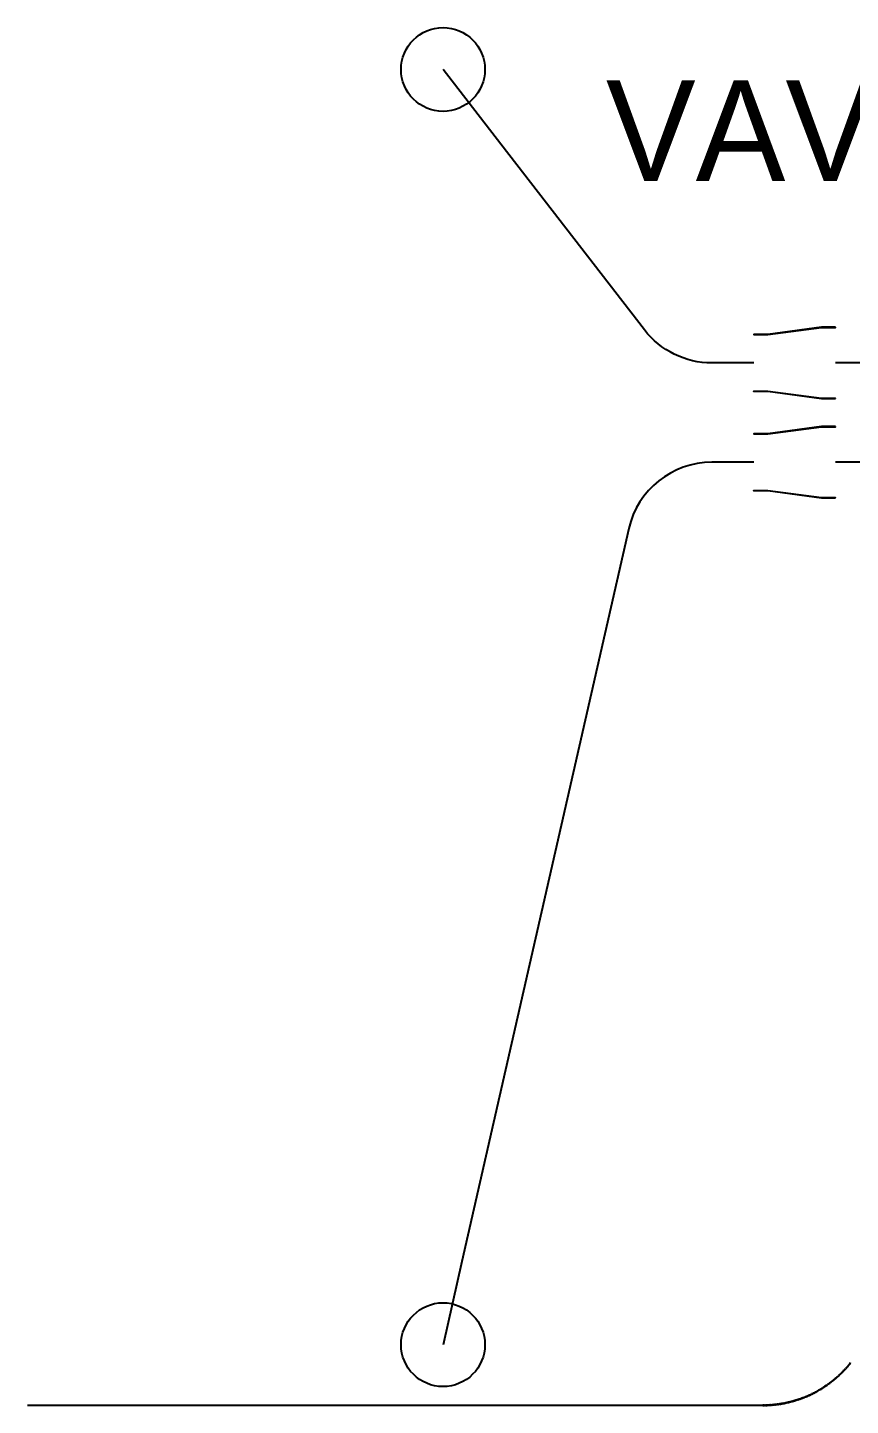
# Model space of a CAD drawing. Header units: metres. Extents: x 0.2 to 42.3, y 0.9 to 39.
# Drawn here: x 36.401 to 39.345, y 25.309 to 30.241 of the extents above; entities that cross this region are included whole.
import ezdxf

# ---------------------------------------------------------------- set-up
doc = ezdxf.new("R2010")
doc.units = ezdxf.units.M
doc.linetypes.add('BSA_LOGICAL_DASHED', pattern=[0.24, 0.12, -0.12])
for name, color, linetype in [('BSA_BRANCH_AXIS', 5, 'Continuous'), ('BSA_LOGICAL_DEVICE_AXIS', 8, 'BSA_LOGICAL_DASHED'), ('BSA_MATERIAL_SECTION', 7, 'Continuous'), ('BSA_REDUCER_MATERIAL', 7, 'Continuous'), ('BSA_TERMINAL_CENTRE', 3, 'Continuous'), ('BSA_VAV_LABEL', 7, 'Continuous')]:
    doc.layers.add(name, color=color, linetype=linetype)

msp = doc.modelspace()

# ---------------------------------------------------------------- linework, layer by layer
at = {"layer": 'BSA_BRANCH_AXIS'}
for points in [[(38.999, 29.0408), (38.849, 29.0408, -0.232198), (38.6078, 29.1592), (38.0735, 29.8503), (37.8871, 30.0914)], [(38.999, 28.6852), (38.849, 28.6852, 0.350109), (38.5518, 28.448), (37.9547, 25.8236), (37.8871, 25.5264)]]:
    msp.add_lwpolyline(points, format="xyb", dxfattribs=at)
at = {"layer": 'BSA_LOGICAL_DEVICE_AXIS'}
for p, q in [((39.6316, 29.0408), (39.2919, 29.0408)), ((39.6316, 28.6852), (39.2919, 28.6852))]:
    msp.add_line(p, q, dxfattribs=at)
at = {"layer": 'BSA_MATERIAL_SECTION'}
for p, q in [((39.3367, 25.4515), (39.338, 25.453)), ((39.3386, 25.4525), (39.3373, 25.4509)), ((39.3393, 25.4545), (39.338, 25.453)), ((39.3399, 25.454), (39.3386, 25.4525)), ((39.3393, 25.4545), (39.3405, 25.456)), ((39.3399, 25.454), (39.3412, 25.4555)), ((39.3418, 25.4576), (39.3405, 25.456)), ((39.3412, 25.4555), (39.3424, 25.4571)), ((39.3418, 25.4576), (39.343, 25.4591)), ((39.3437, 25.4586), (39.3424, 25.4571)), ((39.3443, 25.4607), (39.343, 25.4591)), ((39.3437, 25.4586), (39.3449, 25.4602)), ((39.3443, 25.4607), (39.3455, 25.4622)), ((39.286, 25.4013), (39.2876, 25.4025)), ((39.2876, 25.4025), (39.2891, 25.4038)), ((39.2881, 25.4019), (39.2896, 25.4032)), ((39.2906, 25.4051), (39.2891, 25.4038)), ((39.2911, 25.4045), (39.2896, 25.4032)), ((39.2921, 25.4064), (39.2906, 25.4051)), ((39.2926, 25.4058), (39.2911, 25.4045)), ((39.2921, 25.4064), (39.2936, 25.4077)), ((39.2926, 25.4058), (39.2941, 25.4071)), ((39.2951, 25.409), (39.2936, 25.4077)), ((39.2941, 25.4071), (39.2956, 25.4084)), ((39.2951, 25.409), (39.2966, 25.4103)), ((39.2971, 25.4097), (39.2956, 25.4084)), ((39.2966, 25.4103), (39.2981, 25.4116)), ((39.2971, 25.4097), (39.2986, 25.411)), ((39.2995, 25.413), (39.2981, 25.4116)), ((39.3001, 25.4124), (39.2986, 25.411)), ((39.2995, 25.413), (39.301, 25.4143)), ((39.3015, 25.4137), (39.3001, 25.4124)), ((39.3025, 25.4156), (39.301, 25.4143)), ((39.3015, 25.4137), (39.303, 25.415)), ((39.3039, 25.417), (39.3025, 25.4156)), ((39.303, 25.415), (39.3045, 25.4164)), ((39.3039, 25.417), (39.3054, 25.4183)), ((39.3059, 25.4178), (39.3045, 25.4164)), ((39.3068, 25.4197), (39.3054, 25.4183)), ((39.3059, 25.4178), (39.3074, 25.4191)), ((39.3068, 25.4197), (39.3082, 25.4211)), ((39.3088, 25.4205), (39.3074, 25.4191)), ((39.3097, 25.4225), (39.3082, 25.4211)), ((39.3102, 25.4219), (39.3088, 25.4205)), ((39.3097, 25.4225), (39.3111, 25.4238)), ((39.3102, 25.4219), (39.3117, 25.4233)), ((39.3125, 25.4252), (39.3111, 25.4238)), ((39.3117, 25.4233), (39.3131, 25.4247)), ((39.3125, 25.4252), (39.3139, 25.4266)), ((39.3145, 25.4261), (39.3131, 25.4247)), ((39.3153, 25.428), (39.3139, 25.4266)), ((39.3159, 25.4275), (39.3145, 25.4261)), ((39.3153, 25.428), (39.3167, 25.4294)), ((39.3159, 25.4275), (39.3173, 25.4289)), ((39.3181, 25.4309), (39.3167, 25.4294)), ((39.3173, 25.4289), (39.3187, 25.4303)), ((39.3181, 25.4309), (39.3195, 25.4323)), ((39.32, 25.4317), (39.3187, 25.4303)), ((39.3208, 25.4337), (39.3195, 25.4323)), ((39.32, 25.4317), (39.3214, 25.4332)), ((39.3208, 25.4337), (39.3222, 25.4352)), ((39.3228, 25.4346), (39.3214, 25.4332)), ((39.3236, 25.4366), (39.3222, 25.4352)), ((39.3228, 25.4346), (39.3241, 25.4361)), ((39.3236, 25.4366), (39.3249, 25.4381)), ((39.3255, 25.4375), (39.3241, 25.4361)), ((39.3262, 25.4395), (39.3249, 25.4381)), ((39.3268, 25.439), (39.3255, 25.4375)), ((39.3262, 25.4395), (39.3276, 25.441)), ((39.3268, 25.439), (39.3282, 25.4405)), ((39.3289, 25.4425), (39.3276, 25.441)), ((39.3295, 25.4419), (39.3282, 25.4405)), ((39.3289, 25.4425), (39.3302, 25.444)), ((39.3295, 25.4419), (39.3308, 25.4434)), ((39.3315, 25.4455), (39.3302, 25.444)), ((39.3308, 25.4434), (39.3321, 25.4449)), ((39.3315, 25.4455), (39.3329, 25.4469)), ((39.3335, 25.4464), (39.3321, 25.4449)), ((39.3342, 25.4484), (39.3329, 25.4469)), ((39.3348, 25.4479), (39.3335, 25.4464)), ((39.3342, 25.4484), (39.3354, 25.4499)), ((39.3348, 25.4479), (39.3361, 25.4494)), ((39.3367, 25.4515), (39.3354, 25.4499)), ((39.3361, 25.4494), (39.3373, 25.4509)), ((39.2132, 25.3534), (39.2115, 25.3525)), ((39.2132, 25.3534), (39.215, 25.3543)), ((39.2154, 25.3536), (39.2136, 25.3527)), ((39.2167, 25.3552), (39.215, 25.3543)), ((39.2154, 25.3536), (39.2171, 25.3545)), ((39.2167, 25.3552), (39.2185, 25.3561)), ((39.2189, 25.3554), (39.2171, 25.3545)), ((39.2203, 25.3571), (39.2185, 25.3561)), ((39.2189, 25.3554), (39.2206, 25.3564)), ((39.2203, 25.3571), (39.222, 25.358)), ((39.2224, 25.3573), (39.2206, 25.3564)), ((39.2237, 25.359), (39.222, 25.358)), ((39.2224, 25.3573), (39.2241, 25.3583)), ((39.2237, 25.359), (39.2255, 25.3599)), ((39.2259, 25.3592), (39.2241, 25.3583)), ((39.2272, 25.3609), (39.2255, 25.3599)), ((39.2259, 25.3592), (39.2276, 25.3602)), ((39.2272, 25.3609), (39.2289, 25.3619)), ((39.2293, 25.3612), (39.2276, 25.3602)), ((39.2289, 25.3619), (39.2307, 25.3629)), ((39.2293, 25.3612), (39.2311, 25.3622)), ((39.2324, 25.3639), (39.2307, 25.3629)), ((39.2328, 25.3632), (39.2311, 25.3622)), ((39.2341, 25.3649), (39.2324, 25.3639)), ((39.2328, 25.3632), (39.2345, 25.3642)), ((39.2341, 25.3649), (39.2358, 25.3659)), ((39.2362, 25.3652), (39.2345, 25.3642)), ((39.2358, 25.3659), (39.2375, 25.3669)), ((39.2379, 25.3662), (39.2362, 25.3652)), ((39.2392, 25.3679), (39.2375, 25.3669)), ((39.2379, 25.3662), (39.2396, 25.3672)), ((39.2392, 25.3679), (39.2409, 25.369)), ((39.2396, 25.3672), (39.2413, 25.3683)), ((39.2426, 25.37), (39.2409, 25.369)), ((39.243, 25.3693), (39.2413, 25.3683)), ((39.2443, 25.371), (39.2426, 25.37)), ((39.243, 25.3693), (39.2447, 25.3704)), ((39.2443, 25.371), (39.2459, 25.3721)), ((39.2464, 25.3714), (39.2447, 25.3704)), ((39.2459, 25.3721), (39.2476, 25.3732)), ((39.2464, 25.3714), (39.248, 25.3725)), ((39.2493, 25.3743), (39.2476, 25.3732)), ((39.2497, 25.3736), (39.248, 25.3725)), ((39.2493, 25.3743), (39.2509, 25.3753)), ((39.2497, 25.3736), (39.2514, 25.3747)), ((39.2526, 25.3764), (39.2509, 25.3753)), ((39.253, 25.3758), (39.2514, 25.3747)), ((39.2542, 25.3775), (39.2526, 25.3764)), ((39.253, 25.3758), (39.2547, 25.3769)), ((39.2542, 25.3775), (39.2559, 25.3786)), ((39.2563, 25.378), (39.2547, 25.3769)), ((39.2575, 25.3798), (39.2559, 25.3786)), ((39.2563, 25.378), (39.258, 25.3791)), ((39.2575, 25.3798), (39.2592, 25.3809)), ((39.2596, 25.3802), (39.258, 25.3791)), ((39.2592, 25.3809), (39.2608, 25.382)), ((39.2596, 25.3802), (39.2612, 25.3814)), ((39.2624, 25.3832), (39.2608, 25.382)), ((39.2629, 25.3825), (39.2612, 25.3814)), ((39.2624, 25.3832), (39.264, 25.3843)), ((39.2629, 25.3825), (39.2645, 25.3837)), ((39.2656, 25.3855), (39.264, 25.3843)), ((39.2661, 25.3848), (39.2645, 25.3837)), ((39.2672, 25.3867), (39.2656, 25.3855)), ((39.2661, 25.3848), (39.2677, 25.386)), ((39.2672, 25.3867), (39.2688, 25.3878)), ((39.2693, 25.3872), (39.2677, 25.386)), ((39.2688, 25.3878), (39.2704, 25.389)), ((39.2693, 25.3872), (39.2709, 25.3884)), ((39.272, 25.3902), (39.2704, 25.389)), ((39.2725, 25.3896), (39.2709, 25.3884)), ((39.2736, 25.3914), (39.272, 25.3902)), ((39.2725, 25.3896), (39.2741, 25.3908)), ((39.2736, 25.3914), (39.2752, 25.3926)), ((39.2757, 25.392), (39.2741, 25.3908)), ((39.2752, 25.3926), (39.2767, 25.3938)), ((39.2757, 25.392), (39.2772, 25.3932)), ((39.2783, 25.395), (39.2767, 25.3938)), ((39.2788, 25.3944), (39.2772, 25.3932)), ((39.2783, 25.395), (39.2799, 25.3963)), ((39.2804, 25.3956), (39.2788, 25.3944)), ((39.2814, 25.3975), (39.2799, 25.3963)), ((39.2804, 25.3956), (39.2819, 25.3969)), ((39.283, 25.3988), (39.2814, 25.3975)), ((39.2819, 25.3969), (39.2835, 25.3981)), ((39.283, 25.3988), (39.2845, 25.4)), ((39.285, 25.3994), (39.2835, 25.3981)), ((39.286, 25.4013), (39.2845, 25.4)), ((39.285, 25.3994), (39.2865, 25.4007)), ((39.2881, 25.4019), (39.2865, 25.4007)), ((36.4007, 25.3097), (39.0316, 25.3097)), ((39.0316, 25.3089), (36.4007, 25.3089)), ((39.0336, 25.3097), (39.0316, 25.3097)), ((39.0316, 25.3097), (39.0316, 25.3093)), ((39.0316, 25.3093), (39.0316, 25.3097)), ((39.0316, 25.3089), (39.0316, 25.3093)), ((39.0316, 25.3093), (39.0316, 25.3089)), ((39.0316, 25.3089), (39.0336, 25.3089)), ((39.0336, 25.3097), (39.0356, 25.3097)), ((39.0356, 25.3089), (39.0336, 25.3089)), ((39.0376, 25.3098), (39.0356, 25.3097)), ((39.0356, 25.3089), (39.0376, 25.309)), ((39.0376, 25.3098), (39.0396, 25.3098)), ((39.0396, 25.309), (39.0376, 25.309)), ((39.0416, 25.3098), (39.0396, 25.3098)), ((39.0396, 25.309), (39.0416, 25.309)), ((39.0416, 25.3098), (39.0435, 25.3099)), ((39.0436, 25.3091), (39.0416, 25.309)), ((39.0455, 25.31), (39.0435, 25.3099)), ((39.0436, 25.3091), (39.0455, 25.3092)), ((39.0455, 25.31), (39.0475, 25.31)), ((39.0475, 25.3092), (39.0455, 25.3092)), ((39.0495, 25.3101), (39.0475, 25.31)), ((39.0475, 25.3092), (39.0495, 25.3093)), ((39.0495, 25.3101), (39.0515, 25.3102)), ((39.0515, 25.3094), (39.0495, 25.3093)), ((39.0535, 25.3103), (39.0515, 25.3102)), ((39.0515, 25.3094), (39.0535, 25.3095)), ((39.0535, 25.3103), (39.0554, 25.3104)), ((39.0555, 25.3096), (39.0535, 25.3095)), ((39.0574, 25.3105), (39.0554, 25.3104)), ((39.0555, 25.3096), (39.0575, 25.3097)), ((39.0574, 25.3105), (39.0594, 25.3107)), ((39.0594, 25.3099), (39.0575, 25.3097)), ((39.0614, 25.3108), (39.0594, 25.3107)), ((39.0594, 25.3099), (39.0614, 25.31)), ((39.0614, 25.3108), (39.0634, 25.311)), ((39.0634, 25.3102), (39.0614, 25.31)), ((39.0634, 25.311), (39.0653, 25.3111)), ((39.0634, 25.3102), (39.0654, 25.3103)), ((39.0673, 25.3113), (39.0653, 25.3111)), ((39.0674, 25.3105), (39.0654, 25.3103)), ((39.0693, 25.3115), (39.0673, 25.3113)), ((39.0674, 25.3105), (39.0694, 25.3107)), ((39.0693, 25.3115), (39.0713, 25.3117)), ((39.0713, 25.3109), (39.0694, 25.3107)), ((39.0732, 25.3119), (39.0713, 25.3117)), ((39.0713, 25.3109), (39.0733, 25.3111)), ((39.0732, 25.3119), (39.0752, 25.3121)), ((39.0753, 25.3113), (39.0733, 25.3111)), ((39.0772, 25.3123), (39.0752, 25.3121)), ((39.0753, 25.3113), (39.0773, 25.3115)), ((39.0772, 25.3123), (39.0791, 25.3125)), ((39.0792, 25.3117), (39.0773, 25.3115)), ((39.0791, 25.3125), (39.0811, 25.3128)), ((39.0812, 25.312), (39.0792, 25.3117)), ((39.0831, 25.313), (39.0811, 25.3128)), ((39.0812, 25.312), (39.0832, 25.3122)), ((39.0851, 25.3133), (39.0831, 25.313)), ((39.0852, 25.3125), (39.0832, 25.3122)), ((39.0851, 25.3133), (39.087, 25.3136)), ((39.0852, 25.3125), (39.0871, 25.3128)), ((39.089, 25.3139), (39.087, 25.3136)), ((39.0891, 25.3131), (39.0871, 25.3128)), ((39.089, 25.3139), (39.0909, 25.3141)), ((39.0891, 25.3131), (39.0911, 25.3133)), ((39.0929, 25.3144), (39.0909, 25.3141)), ((39.093, 25.3137), (39.0911, 25.3133)), ((39.0929, 25.3144), (39.0949, 25.3147)), ((39.093, 25.3137), (39.095, 25.314)), ((39.0968, 25.3151), (39.0949, 25.3147)), ((39.095, 25.314), (39.097, 25.3143)), ((39.0968, 25.3151), (39.0988, 25.3154)), ((39.0989, 25.3146), (39.097, 25.3143)), ((39.1007, 25.3157), (39.0988, 25.3154)), ((39.0989, 25.3146), (39.1009, 25.3149)), ((39.1007, 25.3157), (39.1027, 25.3161)), ((39.1028, 25.3153), (39.1009, 25.3149)), ((39.1046, 25.3164), (39.1027, 25.3161)), ((39.1028, 25.3153), (39.1048, 25.3157)), ((39.1046, 25.3164), (39.1066, 25.3168)), ((39.1067, 25.316), (39.1048, 25.3157)), ((39.1085, 25.3172), (39.1066, 25.3168)), ((39.1067, 25.316), (39.1087, 25.3164)), ((39.1085, 25.3172), (39.1105, 25.3176)), ((39.1106, 25.3168), (39.1087, 25.3164)), ((39.1105, 25.3176), (39.1124, 25.318)), ((39.1106, 25.3168), (39.1126, 25.3172)), ((39.1144, 25.3184), (39.1124, 25.318)), ((39.1145, 25.3176), (39.1126, 25.3172)), ((39.1144, 25.3184), (39.1163, 25.3188)), ((39.1145, 25.3176), (39.1165, 25.318)), ((39.1183, 25.3192), (39.1163, 25.3188)), ((39.1184, 25.3184), (39.1165, 25.318)), ((39.1202, 25.3197), (39.1183, 25.3192)), ((39.1204, 25.3189), (39.1184, 25.3184)), ((39.1202, 25.3197), (39.1221, 25.3201)), ((39.1204, 25.3189), (39.1223, 25.3193)), ((39.1241, 25.3206), (39.1221, 25.3201)), ((39.1223, 25.3193), (39.1242, 25.3198)), ((39.1241, 25.3206), (39.126, 25.321)), ((39.1262, 25.3202), (39.1242, 25.3198)), ((39.1279, 25.3215), (39.126, 25.321)), ((39.1262, 25.3202), (39.1281, 25.3207)), ((39.1279, 25.3215), (39.1298, 25.322)), ((39.13, 25.3212), (39.1281, 25.3207)), ((39.1298, 25.322), (39.1318, 25.3225)), ((39.13, 25.3212), (39.132, 25.3217)), ((39.1337, 25.323), (39.1318, 25.3225)), ((39.1339, 25.3222), (39.132, 25.3217)), ((39.1356, 25.3235), (39.1337, 25.323)), ((39.1358, 25.3227), (39.1339, 25.3222)), ((39.1356, 25.3235), (39.1375, 25.324)), ((39.1358, 25.3227), (39.1377, 25.3232)), ((39.1394, 25.3245), (39.1375, 25.324)), ((39.1396, 25.3238), (39.1377, 25.3232)), ((39.1394, 25.3245), (39.1413, 25.3251)), ((39.1396, 25.3238), (39.1415, 25.3243)), ((39.1432, 25.3256), (39.1413, 25.3251)), ((39.1415, 25.3243), (39.1435, 25.3249)), ((39.1432, 25.3256), (39.1451, 25.3262)), ((39.1454, 25.3254), (39.1435, 25.3249)), ((39.147, 25.3268), (39.1451, 25.3262)), ((39.1454, 25.3254), (39.1473, 25.326)), ((39.147, 25.3268), (39.1489, 25.3273)), ((39.1492, 25.3266), (39.1473, 25.326)), ((39.1508, 25.3279), (39.1489, 25.3273)), ((39.1492, 25.3266), (39.1511, 25.3272)), ((39.1508, 25.3279), (39.1527, 25.3285)), ((39.153, 25.3278), (39.1511, 25.3272)), ((39.1546, 25.3291), (39.1527, 25.3285)), ((39.153, 25.3278), (39.1549, 25.3284)), ((39.1546, 25.3291), (39.1565, 25.3297)), ((39.1568, 25.329), (39.1549, 25.3284)), ((39.1584, 25.3304), (39.1565, 25.3297)), ((39.1568, 25.329), (39.1586, 25.3296)), ((39.1584, 25.3304), (39.1603, 25.331)), ((39.1605, 25.3302), (39.1586, 25.3296)), ((39.1621, 25.3316), (39.1603, 25.331)), ((39.1624, 25.3309), (39.1605, 25.3302)), ((39.1621, 25.3316), (39.164, 25.3323)), ((39.1624, 25.3309), (39.1643, 25.3315)), ((39.164, 25.3323), (39.1659, 25.333)), ((39.1643, 25.3315), (39.1662, 25.3322)), ((39.1678, 25.3336), (39.1659, 25.333)), ((39.168, 25.3329), (39.1662, 25.3322)), ((39.1696, 25.3343), (39.1678, 25.3336)), ((39.1699, 25.3336), (39.168, 25.3329)), ((39.1696, 25.3343), (39.1715, 25.335)), ((39.1699, 25.3336), (39.1718, 25.3343)), ((39.1733, 25.3357), (39.1715, 25.335)), ((39.1718, 25.3343), (39.1736, 25.335)), ((39.1733, 25.3357), (39.1752, 25.3364)), ((39.1755, 25.3357), (39.1736, 25.335)), ((39.177, 25.3371), (39.1752, 25.3364)), ((39.1755, 25.3357), (39.1773, 25.3364)), ((39.177, 25.3371), (39.1789, 25.3379)), ((39.1792, 25.3371), (39.1773, 25.3364)), ((39.1807, 25.3386), (39.1789, 25.3379)), ((39.1792, 25.3371), (39.181, 25.3379)), ((39.1807, 25.3386), (39.1826, 25.3393)), ((39.1829, 25.3386), (39.181, 25.3379)), ((39.1844, 25.3401), (39.1826, 25.3393)), ((39.1829, 25.3386), (39.1847, 25.3394)), ((39.1844, 25.3401), (39.1862, 25.3409)), ((39.1865, 25.3401), (39.1847, 25.3394)), ((39.1881, 25.3416), (39.1862, 25.3409)), ((39.1865, 25.3401), (39.1884, 25.3409)), ((39.1881, 25.3416), (39.1899, 25.3424)), ((39.1902, 25.3417), (39.1884, 25.3409)), ((39.1917, 25.3432), (39.1899, 25.3424)), ((39.1902, 25.3417), (39.192, 25.3425)), ((39.1917, 25.3432), (39.1935, 25.344)), ((39.1938, 25.3433), (39.192, 25.3425)), ((39.1953, 25.3448), (39.1935, 25.344)), ((39.1938, 25.3433), (39.1957, 25.3441)), ((39.1953, 25.3448), (39.1971, 25.3456)), ((39.1975, 25.3449), (39.1957, 25.3441)), ((39.1989, 25.3465), (39.1971, 25.3456)), ((39.1975, 25.3449), (39.1993, 25.3457)), ((39.1989, 25.3465), (39.2007, 25.3473)), ((39.2011, 25.3466), (39.1993, 25.3457)), ((39.2025, 25.3481), (39.2007, 25.3473)), ((39.2011, 25.3466), (39.2029, 25.3474)), ((39.2025, 25.3481), (39.2043, 25.349)), ((39.2047, 25.3483), (39.2029, 25.3474)), ((39.2043, 25.349), (39.2061, 25.3499)), ((39.2047, 25.3483), (39.2065, 25.3491)), ((39.2079, 25.3507), (39.2061, 25.3499)), ((39.2083, 25.35), (39.2065, 25.3491)), ((39.2097, 25.3516), (39.2079, 25.3507)), ((39.2083, 25.35), (39.21, 25.3509)), ((39.2097, 25.3516), (39.2115, 25.3525)), ((39.2118, 25.3518), (39.21, 25.3509)), ((39.2118, 25.3518), (39.2136, 25.3527))]:
    msp.add_line(p, q, dxfattribs=at)
at = {"layer": 'BSA_REDUCER_MATERIAL'}
for points in [[(39.2919, 29.1686), (39.2419, 29.1686), (39.049, 29.1432), (38.999, 29.1432), (38.999, 29.1424), (39.049, 29.1424), (39.2419, 29.1678), (39.2919, 29.1678)], [(39.2919, 28.913), (39.2419, 28.913), (39.049, 28.9384), (38.999, 28.9384), (38.999, 28.9392), (39.049, 28.9392), (39.2419, 28.9138), (39.2919, 28.9138)], [(39.2919, 28.813), (39.2419, 28.813), (39.049, 28.7876), (38.999, 28.7876), (38.999, 28.7868), (39.049, 28.7868), (39.2419, 28.8122), (39.2919, 28.8122)], [(39.2919, 28.5574), (39.2419, 28.5574), (39.049, 28.5828), (38.999, 28.5828), (38.999, 28.5836), (39.049, 28.5836), (39.2419, 28.5582), (39.2919, 28.5582)]]:
    msp.add_lwpolyline(points, close=True, dxfattribs=at)
at = {"layer": 'BSA_TERMINAL_CENTRE'}
for centre in [(37.8871, 30.0914), (37.8871, 25.5264)]:
    msp.add_circle(centre, 0.15, dxfattribs=at)

# ---------------------------------------------------------------- texts
at = {"layer": 'BSA_VAV_LABEL'}
msp.add_text('VAV-20', height=0.36, dxfattribs=at).set_placement((38.4701, 29.6923))

doc.saveas('drawing.dxf')
